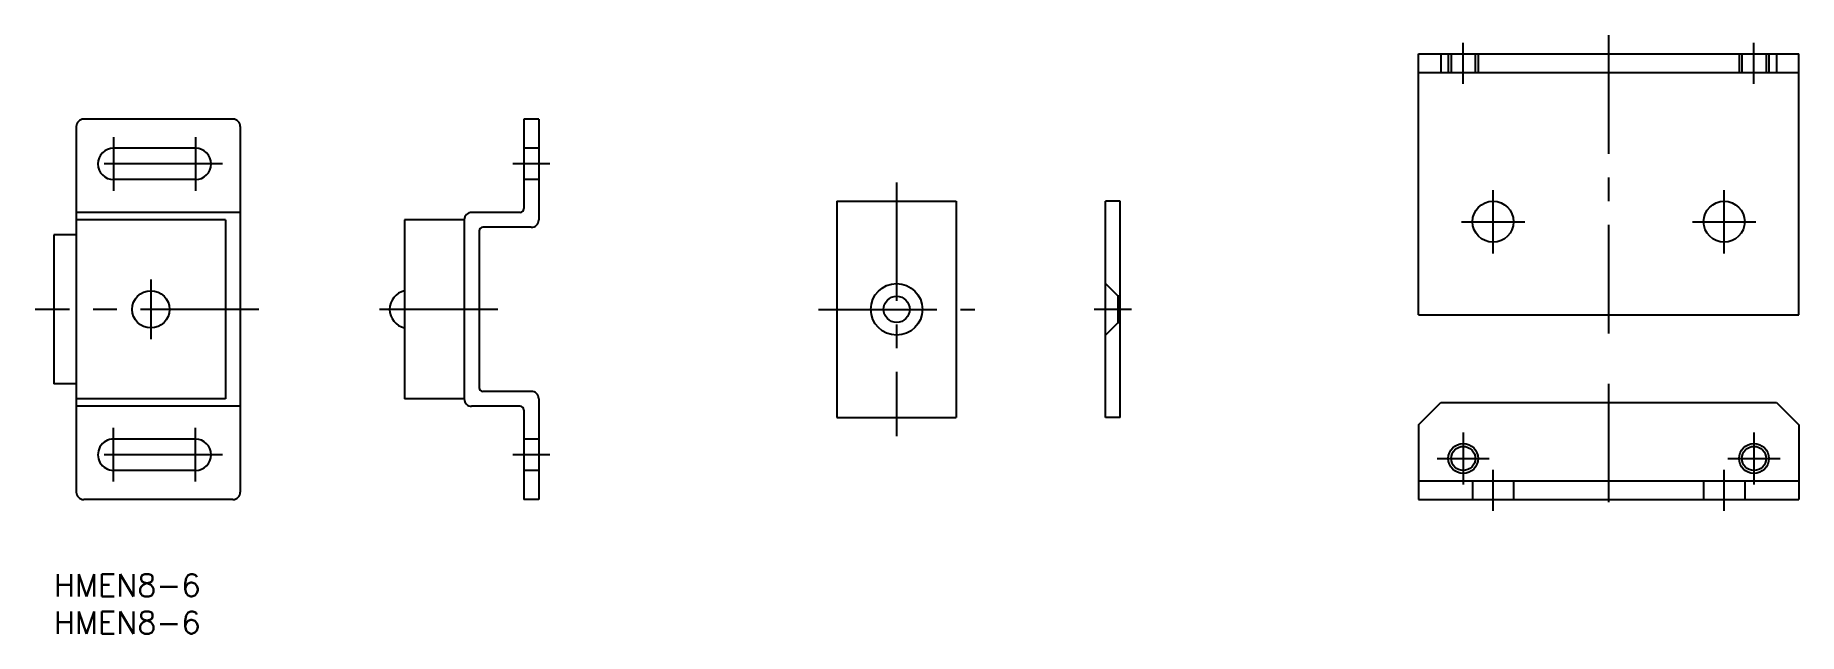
# Model space of a CAD drawing. Extents: x -2 to 234, y -8 to 72.
import ezdxf

# ---------------------------------------------------------------- set-up
doc = ezdxf.new("R2010")
doc.units = 0
doc.header["$LTSCALE"] = 0.5
doc.linetypes.add('CENTER', pattern=[50.8, 31.75, -6.35, 6.35, -6.35])
doc.linetypes.add('DASHED', pattern=[19.05, 12.7, -6.35])
for name, color, linetype in [('MSM_CENTER', 1, 'CENTER'), ('MSM_CONTINUOUS', 7, 'CONTINUOUS'), ('MSM_DASHED', 4, 'DASHED'), ('MSM_NARROW', 5, 'CONTINUOUS'), ('MSM_PART_NUMBER', 7, 'CONTINUOUS')]:
    doc.layers.add(name, color=color, linetype=linetype)
doc.styles.get("Standard").update_dxf_attribs({"font": 'txt.shx', "height": 3, "bigfont": 'bigfont.shx'})

msp = doc.modelspace()

# ---------------------------------------------------------------- linework, layer by layer
at = {"layer": 'MSM_CENTER'}
for p, q in [((189.02, 65.75), (189.02, 71.25)), ((208.52, 72.25), (208.52, 32.25)), ((228.02, 65.75), (228.02, 71.25)), ((8, 58.6), (8, 51.4)), ((19, 58.6), (19, 51.4)), ((22.6, 55), (4.4, 55)), ((66.53, 55), (61.53, 55)), ((113.03, 52.5), (113.03, 18.5)), ((193.02, 43), (193.02, 51.5)), ((224.02, 43), (224.02, 51.5)), ((188.77, 47.25), (197.27, 47.25)), ((219.77, 47.25), (228.27, 47.25)), ((13, 39.5), (13, 31.5)), ((27.5, 35.5), (-2.5, 35.5)), ((59.53, 35.5), (42.53, 35.5)), ((102.53, 35.5), (123.53, 35.5)), ((144.53, 35.5), (139.53, 35.5)), ((208.52, 25.5), (208.52, 7.5)), ((8, 12.4), (8, 19.6)), ((19, 12.4), (19, 19.6)), ((189.02, 19), (189.02, 12)), ((228.02, 19), (228.02, 12)), ((22.6, 16), (4.4, 16)), ((66.53, 16), (61.53, 16)), ((185.52, 15.5), (192.52, 15.5)), ((224.52, 15.5), (231.52, 15.5)), ((193.02, 8.5), (193.02, 14)), ((224.02, 8.5), (224.02, 14))]:
    msp.add_line(p, q, dxfattribs=at)
at = {"layer": 'MSM_CONTINUOUS'}
for p, q in [((183.02, 34.75), (183.02, 69.75)), ((183.02, 69.75), (234.02, 69.75)), ((186.02, 69.75), (186.02, 67.25)), ((231.02, 69.75), (231.02, 67.25)), ((234.02, 34.75), (234.02, 69.75)), ((183.02, 67.25), (234.02, 67.25)), ((3, 60), (3, 11)), ((24, 61), (4, 61)), ((25, 60), (25, 11)), ((63.03, 61), (63.03, 49)), ((65.03, 61), (63.03, 61)), ((65.03, 61), (65.03, 47.5)), ((19, 57.1), (7.99, 57.1)), ((19, 52.9), (7.99, 52.9)), ((105.03, 50), (105.03, 21)), ((105.03, 50), (121.03, 50)), ((121.03, 50), (121.03, 21)), ((143.03, 50), (141.03, 50)), ((141.03, 21), (141.03, 50)), ((143.03, 21), (143.03, 50)), ((25, 48.5), (3, 48.5)), ((23, 47.5), (3, 47.5)), ((23, 47.5), (23, 23.5)), ((47.03, 47.5), (47.03, 23.5)), ((55.03, 47.5), (47.03, 47.5)), ((55.03, 47.5), (55.03, 23.5)), ((62.53, 48.5), (56.03, 48.5)), ((3, 45.5), (0, 45.5)), ((0, 45.5), (0, 25.5)), ((57.03, 46), (57.03, 25)), ((64.03, 46.5), (57.53, 46.5)), ((183.02, 34.75), (234.02, 34.75)), ((3, 25.5), (0, 25.5)), ((64.03, 24.5), (57.53, 24.5)), ((23, 23.5), (3, 23.5)), ((25, 22.5), (3, 22.5)), ((55.03, 23.5), (47.03, 23.5)), ((62.53, 22.5), (56.03, 22.5)), ((63.03, 22), (63.03, 10)), ((65.03, 23.5), (65.03, 10)), ((183.02, 20), (186.02, 23)), ((186.02, 23), (231.02, 23)), ((231.02, 23), (234.02, 20)), ((105.03, 21), (121.03, 21)), ((143.03, 21), (141.03, 21)), ((183.02, 20), (183.02, 10)), ((234.02, 20), (234.02, 10)), ((19, 18.1), (7.99, 18.1)), ((19, 13.9), (7.99, 13.9)), ((183.02, 12.5), (234.02, 12.5)), ((24, 10), (4, 10)), ((65.03, 10), (63.03, 10)), ((183.02, 10), (234.02, 10))]:
    msp.add_line(p, q, dxfattribs=at)
for centre, radius in [((193.02, 47.25), 2.75), ((224.02, 47.25), 2.75), ((13, 35.5), 2.5), ((113.03, 35.5), 3.45), ((113.03, 35.5), 1.75), ((189.02, 15.5), 1.62), ((228.02, 15.5), 1.62)]:
    msp.add_circle(centre, radius, dxfattribs=at)
for centre, radius, start, end in [((4, 60), 1, 90, 180), ((24, 60), 1, 0, 90), ((8, 55), 2.1, 90, 270), ((19, 55), 2.1, 270, 90), ((56.03, 47.5), 1, 90, 180), ((62.53, 49), 0.5, 270, 0), ((64.03, 47.5), 1, 270, 0), ((57.53, 46), 0.5, 90, 180), ((47.59, 35.5), 2.56, 102.6804, 257.3196), ((57.53, 25), 0.5, 180, 270), ((64.03, 23.5), 1, 0, 90), ((56.03, 23.5), 1, 180, 270), ((62.53, 22), 0.5, 0, 90), ((8, 16), 2.1, 90, 270.0177), ((19, 16), 2.1, 270, 90), ((4, 11), 1, 180, 270), ((24, 11), 1, 270, 360)]:
    msp.add_arc(centre, radius, start, end, dxfattribs=at)
at = {"layer": 'MSM_DASHED'}
for p, q in [((187.02, 69.75), (187.02, 67.25)), ((187.4, 69.75), (187.4, 67.25)), ((190.64, 69.75), (190.64, 67.25)), ((191.02, 69.75), (191.02, 67.25)), ((226.02, 69.75), (226.02, 67.25)), ((226.4, 69.75), (226.4, 67.25)), ((229.64, 69.75), (229.64, 67.25)), ((230.02, 69.75), (230.02, 67.25)), ((65.03, 57.1), (63.03, 57.1)), ((65.03, 52.9), (63.03, 52.9)), ((142.73, 37.25), (141.03, 38.95)), ((142.73, 33.75), (142.73, 37.25)), ((143.03, 37.25), (142.73, 37.25)), ((141.03, 32.05), (142.73, 33.75)), ((142.73, 33.75), (143.03, 33.75)), ((65.03, 18.1), (63.03, 18.1)), ((65.03, 13.9), (63.03, 13.9)), ((190.27, 12.5), (190.27, 10)), ((195.77, 12.5), (195.77, 10)), ((221.27, 12.5), (221.27, 10)), ((226.77, 12.5), (226.77, 10))]:
    msp.add_line(p, q, dxfattribs=at)
at = {"layer": 'MSM_NARROW'}
for centre in [(189.02, 15.5), (228.02, 15.5)]:
    msp.add_circle(centre, 2, dxfattribs=at)

# ---------------------------------------------------------------- texts
at = {"layer": 'MSM_PART_NUMBER'}
for p in [(0, -3), (0, -8)]:
    msp.add_text('HMEN8-6', height=3, dxfattribs=at).set_placement(p)

doc.saveas('drawing.dxf')
